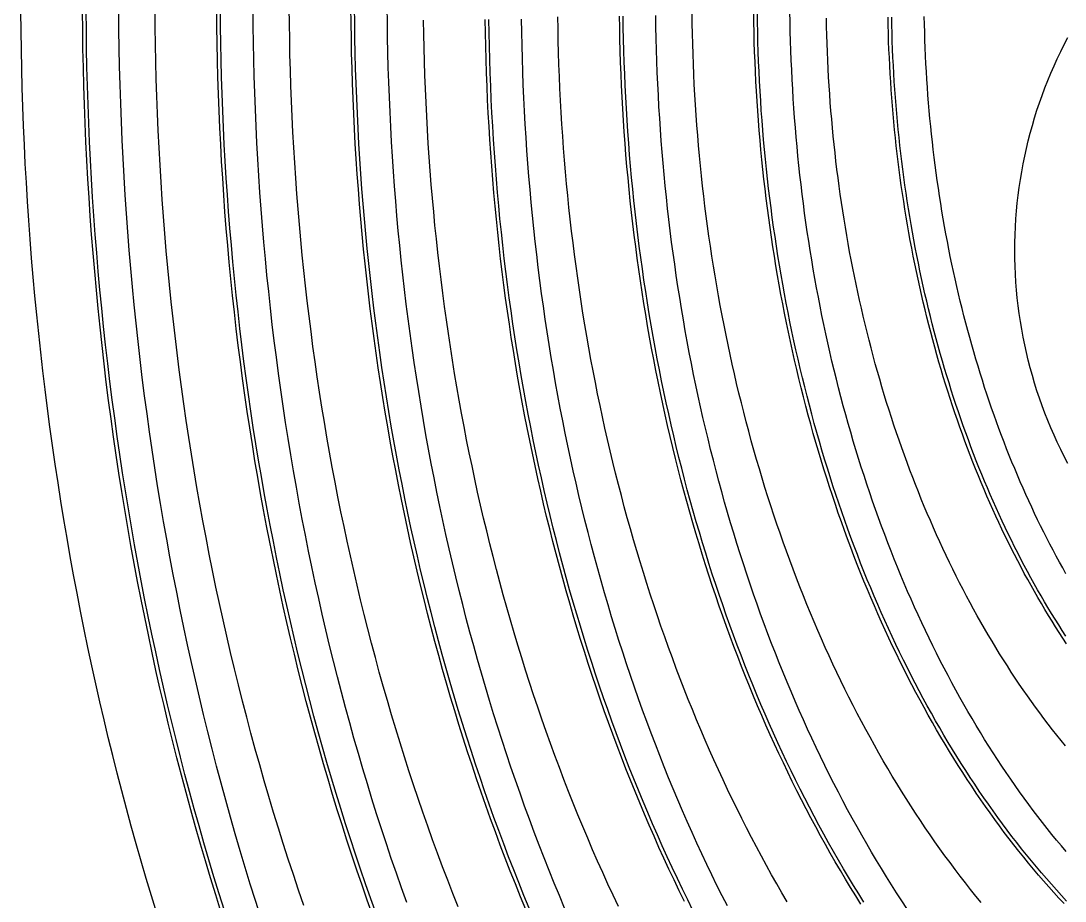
# Model space of a CAD drawing. Header units: metres. Extents: x 10 to 1210, y 10 to 2778.
# Drawn here: x 10 to 297.9, y 1571.7 to 1814.3 of the extents above; entities that cross this region are included whole.
import ezdxf

# ---------------------------------------------------------------- set-up
doc = ezdxf.new("R2010")
doc.units = ezdxf.units.M
for name, color, linetype in [('ACIKLIK', 5, 'Continuous'), ('CAM_SABLON', 4, 'Continuous'), ('DIS_KENAR_V91_Z3', 1, 'Continuous'), ('LAMBA_T4_Z4', 3, 'Continuous')]:
    doc.layers.add(name, color=color, linetype=linetype)

msp = doc.modelspace()

# ---------------------------------------------------------------- linework, layer by layer
at = {"layer": 'ACIKLIK'}
for points in [[(76.16, 1567.33), (74.7, 1571.88), (73.26, 1576.44), (71.85, 1581.03), (70.47, 1585.64), (69.11, 1590.27), (67.78, 1594.91), (66.47, 1599.58), (65.2, 1604.26), (63.95, 1608.96), (62.73, 1613.67), (61.53, 1618.41), (60.36, 1623.15), (59.22, 1627.92), (58.11, 1632.7), (57.02, 1637.5), (55.97, 1642.31), (54.94, 1647.13), (53.93, 1651.97), (52.96, 1656.82), (52.02, 1661.69), (51.1, 1666.57), (50.21, 1671.46), (49.35, 1676.36), (48.52, 1681.27), (47.71, 1686.2), (46.94, 1691.14), (46.19, 1696.08), (45.47, 1701.04), (44.79, 1706.01), (44.13, 1710.98), (43.49, 1715.97), (42.89, 1720.96), (42.32, 1725.97), (41.78, 1730.97), (41.26, 1735.99), (40.78, 1741.01), (40.32, 1746.04), (39.89, 1751.08), (39.49, 1756.12), (39.13, 1761.17), (38.79, 1766.22), (38.48, 1771.28), (38.2, 1776.34), (37.95, 1781.4), (37.72, 1786.47), (37.53, 1791.54), (37.37, 1796.61), (37.24, 1801.69), (37.13, 1806.77), (37.06, 1811.84), (37.01, 1816.92)], [(116.38, 1571.38), (114.94, 1575.39), (113.52, 1579.43), (112.13, 1583.49), (110.76, 1587.56), (109.41, 1591.66), (108.09, 1595.77), (106.79, 1599.9), (105.52, 1604.05), (104.27, 1608.21), (103.04, 1612.4), (101.84, 1616.6), (100.66, 1620.82), (99.5, 1625.05), (98.37, 1629.3), (97.27, 1633.56), (96.19, 1637.84), (95.13, 1642.14), (94.1, 1646.45), (93.09, 1650.77), (92.11, 1655.11), (91.15, 1659.46), (90.22, 1663.82), (89.32, 1668.2), (88.44, 1672.58), (87.58, 1676.99), (86.75, 1681.4), (85.95, 1685.82), (85.17, 1690.26), (84.42, 1694.7), (83.69, 1699.16), (82.99, 1703.62), (82.31, 1708.1), (81.67, 1712.58), (81.04, 1717.07), (80.45, 1721.57), (79.87, 1726.08), (79.33, 1730.6), (78.81, 1735.13), (78.32, 1739.66), (77.85, 1744.19), (77.42, 1748.74), (77, 1753.29), (76.62, 1757.84), (76.26, 1762.41), (75.92, 1766.97), (75.62, 1771.54), (75.34, 1776.12), (75.08, 1780.69), (74.86, 1785.27), (74.65, 1789.86), (74.48, 1794.45), (74.33, 1799.03), (74.21, 1803.63), (74.12, 1808.22), (74.05, 1812.81), (74.01, 1817.41)], [(159.91, 1569.82), (158.46, 1573.25), (157.03, 1576.71), (155.63, 1580.19), (154.24, 1583.68), (152.87, 1587.2), (151.53, 1590.73), (150.2, 1594.29), (148.89, 1597.86), (147.61, 1601.45), (146.34, 1605.06), (145.1, 1608.68), (143.87, 1612.33), (142.67, 1615.99), (141.49, 1619.66), (140.33, 1623.36), (139.19, 1627.06), (138.07, 1630.79), (136.97, 1634.53), (135.9, 1638.28), (134.84, 1642.05), (133.81, 1645.84), (132.8, 1649.64), (131.81, 1653.45), (130.84, 1657.28), (129.9, 1661.12), (128.98, 1664.97), (128.08, 1668.84), (127.2, 1672.72), (126.34, 1676.61), (125.51, 1680.51), (124.7, 1684.42), (123.91, 1688.35), (123.15, 1692.28), (122.41, 1696.23), (121.69, 1700.19), (120.99, 1704.15), (120.32, 1708.13), (119.67, 1712.11), (119.04, 1716.11), (118.44, 1720.11), (117.86, 1724.12), (117.3, 1728.14), (116.77, 1732.16), (116.26, 1736.2), (115.77, 1740.24), (115.3, 1744.29), (114.86, 1748.34), (114.45, 1752.4), (114.06, 1756.46), (113.69, 1760.53), (113.34, 1764.61), (113.02, 1768.69), (112.72, 1772.77), (112.45, 1776.86), (112.2, 1780.95), (111.97, 1785.05), (111.77, 1789.15), (111.59, 1793.25), (111.43, 1797.35), (111.3, 1801.46), (111.19, 1805.56), (111.11, 1809.67), (111.05, 1813.78), (111.01, 1817.89)], [(298.17, 1585.39), (296.85, 1586.95), (295.54, 1588.53), (294.24, 1590.13), (292.94, 1591.75), (291.65, 1593.38), (290.37, 1595.04), (289.1, 1596.71), (287.84, 1598.4), (286.58, 1600.11), (285.34, 1601.84), (284.1, 1603.59), (282.87, 1605.35), (281.65, 1607.14), (280.44, 1608.94), (279.24, 1610.75), (278.04, 1612.59), (276.86, 1614.44), (275.69, 1616.31), (274.53, 1618.2), (273.37, 1620.1), (272.23, 1622.02), (271.1, 1623.96), (269.98, 1625.91), (268.86, 1627.88), (267.76, 1629.87), (266.67, 1631.87), (265.59, 1633.89), (264.52, 1635.92), (263.47, 1637.97), (262.42, 1640.04), (261.39, 1642.12), (260.36, 1644.21), (259.35, 1646.32), (258.35, 1648.44), (257.36, 1650.58), (256.38, 1652.73), (255.42, 1654.9), (254.46, 1657.08), (253.52, 1659.28), (252.59, 1661.48), (251.68, 1663.71), (250.77, 1665.94), (249.88, 1668.19), (249, 1670.45), (248.14, 1672.72), (247.28, 1675.01), (246.44, 1677.31), (245.62, 1679.62), (244.8, 1681.94), (244, 1684.27), (243.21, 1686.62), (242.44, 1688.97), (241.68, 1691.34), (240.93, 1693.72), (240.19, 1696.11), (239.47, 1698.51), (238.77, 1700.92), (238.07, 1703.34), (237.39, 1705.77), (236.73, 1708.21), (236.08, 1710.66), (235.44, 1713.12), (234.81, 1715.59), (234.21, 1718.07), (233.61, 1720.55), (233.03, 1723.05), (232.46, 1725.55), (231.91, 1728.06), (231.37, 1730.58), (230.85, 1733.1), (230.34, 1735.64), (229.85, 1738.18), (229.37, 1740.72), (228.91, 1743.28), (228.46, 1745.84), (228.02, 1748.41), (227.6, 1750.98), (227.2, 1753.56), (226.81, 1756.15), (226.43, 1758.74), (226.07, 1761.33), (225.73, 1763.93), (225.4, 1766.54), (225.08, 1769.15), (224.78, 1771.77), (224.5, 1774.39), (224.23, 1777.01), (223.98, 1779.64), (223.74, 1782.27), (223.51, 1784.9), (223.31, 1787.54), (223.11, 1790.18), (222.94, 1792.82), (222.77, 1795.46), (222.63, 1798.11), (222.5, 1800.76), (222.38, 1803.41), (222.28, 1806.06), (222.19, 1808.72), (222.12, 1811.37), (222.07, 1814.03), (222.03, 1816.69)], [(204.76, 1570.4), (203.32, 1573.23), (201.9, 1576.09), (200.49, 1578.97), (199.1, 1581.86), (197.73, 1584.78), (196.37, 1587.71), (195.03, 1590.66), (193.71, 1593.64), (192.4, 1596.63), (191.11, 1599.64), (189.84, 1602.66), (188.58, 1605.71), (187.34, 1608.77), (186.12, 1611.85), (184.92, 1614.95), (183.73, 1618.06), (182.56, 1621.19), (181.41, 1624.34), (180.28, 1627.51), (179.16, 1630.68), (178.07, 1633.88), (176.99, 1637.09), (175.93, 1640.32), (174.88, 1643.56), (173.86, 1646.81), (172.86, 1650.08), (171.87, 1653.36), (170.9, 1656.66), (169.95, 1659.97), (169.03, 1663.29), (168.12, 1666.63), (167.22, 1669.98), (166.35, 1673.34), (165.5, 1676.72), (164.67, 1680.1), (163.85, 1683.5), (163.06, 1686.91), (162.29, 1690.33), (161.53, 1693.76), (160.8, 1697.2), (160.08, 1700.65), (159.39, 1704.11), (158.72, 1707.58), (158.06, 1711.06), (157.43, 1714.55), (156.81, 1718.05), (156.22, 1721.55), (155.65, 1725.07), (155.09, 1728.59), (154.56, 1732.12), (154.05, 1735.66), (153.56, 1739.2), (153.09, 1742.75), (152.64, 1746.31), (152.21, 1749.88), (151.8, 1753.45), (151.41, 1757.02), (151.04, 1760.6), (150.7, 1764.19), (150.37, 1767.78), (150.06, 1771.37), (149.78, 1774.97), (149.52, 1778.57), (149.28, 1782.18), (149.05, 1785.79), (148.85, 1789.4), (148.68, 1793.02), (148.52, 1796.64), (148.38, 1800.26), (148.26, 1803.88), (148.17, 1807.5), (148.1, 1811.12), (148.04, 1814.75)], [(254.28, 1569.69), (252.85, 1571.85), (251.43, 1574.04), (250.02, 1576.24), (248.63, 1578.46), (247.25, 1580.7), (245.88, 1582.97), (244.52, 1585.25), (243.17, 1587.55), (241.84, 1589.87), (240.52, 1592.21), (239.21, 1594.57), (237.92, 1596.94), (236.64, 1599.34), (235.37, 1601.75), (234.11, 1604.19), (232.87, 1606.64), (231.64, 1609.1), (230.43, 1611.59), (229.23, 1614.09), (228.04, 1616.61), (226.87, 1619.15), (225.71, 1621.7), (224.56, 1624.27), (223.43, 1626.85), (222.32, 1629.46), (221.22, 1632.07), (220.13, 1634.71), (219.06, 1637.36), (218, 1640.02), (216.96, 1642.7), (215.93, 1645.39), (214.92, 1648.1), (213.93, 1650.82), (212.95, 1653.56), (211.98, 1656.31), (211.03, 1659.08), (210.1, 1661.85), (209.18, 1664.65), (208.28, 1667.45), (207.39, 1670.27), (206.52, 1673.1), (205.67, 1675.94), (204.83, 1678.79), (204.01, 1681.66), (203.21, 1684.53), (202.42, 1687.42), (201.65, 1690.32), (200.9, 1693.23), (200.16, 1696.15), (199.44, 1699.08), (198.73, 1702.03), (198.05, 1704.98), (197.38, 1707.94), (196.72, 1710.91), (196.09, 1713.89), (195.47, 1716.88), (194.87, 1719.87), (194.28, 1722.88), (193.72, 1725.89), (193.17, 1728.91), (192.64, 1731.94), (192.12, 1734.98), (191.62, 1738.03), (191.15, 1741.08), (190.68, 1744.13), (190.24, 1747.2), (189.81, 1750.27), (189.41, 1753.34), (189.02, 1756.43), (188.64, 1759.51), (188.29, 1762.61), (187.95, 1765.7), (187.64, 1768.81), (187.34, 1771.91), (187.05, 1775.02), (186.79, 1778.14), (186.54, 1781.25), (186.32, 1784.38), (186.11, 1787.5), (185.91, 1790.63), (185.74, 1793.76), (185.59, 1796.89), (185.45, 1800.02), (185.33, 1803.16), (185.23, 1806.3), (185.15, 1809.44), (185.08, 1812.58), (185.04, 1815.72)], [(298.11, 1661.96), (297.21, 1663.56), (296.31, 1665.17), (295.43, 1666.8), (294.55, 1668.44), (293.68, 1670.09), (292.82, 1671.76), (291.97, 1673.44), (291.13, 1675.13), (290.3, 1676.83), (289.47, 1678.55), (288.66, 1680.28), (287.85, 1682.02), (287.06, 1683.77), (286.27, 1685.53), (285.5, 1687.31), (284.73, 1689.1), (283.97, 1690.9), (283.23, 1692.71), (282.49, 1694.53), (281.76, 1696.36), (281.05, 1698.2), (280.34, 1700.05), (279.64, 1701.92), (278.96, 1703.79), (278.28, 1705.67), (277.62, 1707.57), (276.97, 1709.47), (276.32, 1711.38), (275.69, 1713.3), (275.07, 1715.24), (274.46, 1717.18), (273.86, 1719.13), (273.27, 1721.08), (272.7, 1723.05), (272.13, 1725.03), (271.58, 1727.01), (271.03, 1729), (270.5, 1731), (269.98, 1733.01), (269.47, 1735.03), (268.97, 1737.05), (268.49, 1739.08), (268.01, 1741.11), (267.55, 1743.16), (267.1, 1745.21), (266.66, 1747.27), (266.23, 1749.33), (265.82, 1751.4), (265.42, 1753.47), (265.03, 1755.56), (264.65, 1757.64), (264.28, 1759.74), (263.92, 1761.83), (263.58, 1763.94), (263.25, 1766.05), (262.93, 1768.16), (262.62, 1770.28), (262.33, 1772.4), (262.05, 1774.52), (261.78, 1776.65), (261.52, 1778.79), (261.28, 1780.93), (261.04, 1783.07), (260.82, 1785.21), (260.62, 1787.36), (260.42, 1789.51), (260.24, 1791.66), (260.07, 1793.82), (259.91, 1795.98), (259.77, 1798.14), (259.63, 1800.3), (259.51, 1802.47), (259.41, 1804.63), (259.31, 1806.8), (259.23, 1808.97), (259.16, 1811.14), (259.1, 1813.31), (259.06, 1815.48)]]:
    msp.add_lwpolyline(points, dxfattribs=at)
at = {"layer": 'CAM_SABLON'}
for points in [[(66.12, 1569.15), (64.67, 1573.77), (63.24, 1578.42), (61.84, 1583.08), (60.46, 1587.76), (59.12, 1592.46), (57.8, 1597.18), (56.51, 1601.92), (55.24, 1606.67), (54.01, 1611.44), (52.8, 1616.23), (51.62, 1621.03), (50.46, 1625.85), (49.34, 1630.69), (48.24, 1635.54), (47.17, 1640.4), (46.13, 1645.28), (45.12, 1650.17), (44.13, 1655.08), (43.18, 1660), (42.25, 1664.93), (41.35, 1669.87), (40.48, 1674.83), (39.64, 1679.8), (38.83, 1684.78), (38.04, 1689.77), (37.29, 1694.77), (36.56, 1699.78), (35.87, 1704.8), (35.2, 1709.83), (34.56, 1714.87), (33.95, 1719.91), (33.37, 1724.97), (32.83, 1730.03), (32.31, 1735.1), (31.81, 1740.18), (31.35, 1745.26), (30.92, 1750.35), (30.52, 1755.44), (30.15, 1760.54), (29.8, 1765.65), (29.49, 1770.75), (29.21, 1775.87), (28.95, 1780.98), (28.73, 1786.1), (28.54, 1791.23), (28.37, 1796.35), (28.24, 1801.48), (28.13, 1806.61), (28.06, 1811.74), (28.02, 1816.87)], [(107.91, 1568.31), (106.46, 1572.39), (105.02, 1576.48), (103.61, 1580.59), (102.22, 1584.72), (100.86, 1588.87), (99.52, 1593.04), (98.2, 1597.23), (96.91, 1601.43), (95.64, 1605.65), (94.4, 1609.89), (93.18, 1614.15), (91.98, 1618.42), (90.81, 1622.71), (89.67, 1627.01), (88.55, 1631.33), (87.45, 1635.67), (86.38, 1640.01), (85.34, 1644.38), (84.32, 1648.76), (83.33, 1653.15), (82.36, 1657.55), (81.42, 1661.97), (80.5, 1666.4), (79.61, 1670.84), (78.74, 1675.3), (77.9, 1679.76), (77.09, 1684.24), (76.3, 1688.73), (75.54, 1693.23), (74.8, 1697.73), (74.09, 1702.25), (73.41, 1706.78), (72.75, 1711.32), (72.12, 1715.86), (71.52, 1720.42), (70.94, 1724.98), (70.39, 1729.55), (69.87, 1734.13), (69.37, 1738.71), (68.9, 1743.3), (68.45, 1747.9), (68.04, 1752.5), (67.65, 1757.11), (67.28, 1761.72), (66.94, 1766.34), (66.63, 1770.97), (66.35, 1775.59), (66.09, 1780.22), (65.86, 1784.86), (65.66, 1789.49), (65.49, 1794.13), (65.34, 1798.77), (65.22, 1803.42), (65.12, 1808.06), (65.05, 1812.71), (65.01, 1817.35)], [(150.15, 1569.79), (148.7, 1573.31), (147.27, 1576.84), (145.86, 1580.39), (144.47, 1583.97), (143.11, 1587.56), (141.76, 1591.17), (140.43, 1594.8), (139.13, 1598.44), (137.84, 1602.11), (136.58, 1605.79), (135.33, 1609.49), (134.11, 1613.2), (132.91, 1616.93), (131.73, 1620.68), (130.58, 1624.45), (129.44, 1628.23), (128.33, 1632.02), (127.24, 1635.83), (126.17, 1639.66), (125.12, 1643.5), (124.09, 1647.35), (123.09, 1651.22), (122.11, 1655.1), (121.15, 1659), (120.22, 1662.9), (119.31, 1666.82), (118.42, 1670.76), (117.55, 1674.7), (116.7, 1678.66), (115.88, 1682.63), (115.08, 1686.6), (114.31, 1690.59), (113.56, 1694.59), (112.83, 1698.6), (112.12, 1702.62), (111.44, 1706.65), (110.78, 1710.69), (110.15, 1714.74), (109.53, 1718.79), (108.95, 1722.86), (108.38, 1726.93), (107.84, 1731.01), (107.32, 1735.09), (106.83, 1739.19), (106.36, 1743.29), (105.91, 1747.39), (105.49, 1751.51), (105.09, 1755.62), (104.72, 1759.75), (104.37, 1763.87), (104.04, 1768.01), (103.74, 1772.14), (103.46, 1776.28), (103.21, 1780.43), (102.98, 1784.58), (102.78, 1788.73), (102.59, 1792.88), (102.44, 1797.04), (102.3, 1801.19), (102.19, 1805.35), (102.11, 1809.51), (102.05, 1813.68), (102.01, 1817.84)], [(298.3, 1571.74), (296.89, 1573.26), (295.49, 1574.81), (294.09, 1576.37), (292.7, 1577.95), (291.33, 1579.55), (289.96, 1581.17), (288.59, 1582.81), (287.24, 1584.47), (285.89, 1586.15), (284.56, 1587.85), (283.23, 1589.56), (281.91, 1591.3), (280.6, 1593.05), (279.3, 1594.82), (278.01, 1596.61), (276.73, 1598.42), (275.46, 1600.24), (274.2, 1602.08), (272.95, 1603.94), (271.71, 1605.82), (270.48, 1607.72), (269.26, 1609.63), (268.05, 1611.56), (266.85, 1613.51), (265.66, 1615.47), (264.48, 1617.45), (263.31, 1619.45), (262.16, 1621.46), (261.01, 1623.49), (259.88, 1625.53), (258.75, 1627.6), (257.64, 1629.67), (256.54, 1631.77), (255.45, 1633.87), (254.38, 1636), (253.31, 1638.13), (252.26, 1640.29), (251.22, 1642.45), (250.19, 1644.64), (249.18, 1646.83), (248.17, 1649.04), (247.18, 1651.27), (246.21, 1653.51), (245.24, 1655.76), (244.29, 1658.02), (243.35, 1660.3), (242.42, 1662.59), (241.51, 1664.9), (240.6, 1667.22), (239.72, 1669.55), (238.84, 1671.89), (237.98, 1674.24), (237.13, 1676.61), (236.3, 1678.99), (235.48, 1681.38), (234.67, 1683.78), (233.88, 1686.19), (233.1, 1688.62), (232.33, 1691.05), (231.58, 1693.49), (230.84, 1695.95), (230.12, 1698.42), (229.41, 1700.89), (228.72, 1703.38), (228.04, 1705.87), (227.37, 1708.38), (226.72, 1710.89), (226.08, 1713.41), (225.46, 1715.94), (224.85, 1718.48), (224.26, 1721.03), (223.68, 1723.59), (223.12, 1726.15), (222.57, 1728.73), (222.03, 1731.31), (221.51, 1733.89), (221.01, 1736.49), (220.52, 1739.09), (220.05, 1741.7), (219.59, 1744.31), (219.14, 1746.93), (218.72, 1749.56), (218.3, 1752.19), (217.9, 1754.83), (217.52, 1757.47), (217.15, 1760.12), (216.8, 1762.78), (216.47, 1765.44), (216.14, 1768.1), (215.84, 1770.77), (215.55, 1773.44), (215.27, 1776.12), (215.01, 1778.8), (214.77, 1781.48), (214.54, 1784.17), (214.33, 1786.86), (214.13, 1789.55), (213.95, 1792.24), (213.79, 1794.94), (213.64, 1797.64), (213.51, 1800.34), (213.39, 1803.05), (213.28, 1805.75), (213.2, 1808.46), (213.13, 1811.16), (213.07, 1813.87), (213.03, 1816.58)], [(195.28, 1569.19), (193.83, 1572.11), (192.39, 1575.04), (190.98, 1578), (189.58, 1580.97), (188.19, 1583.96), (186.83, 1586.97), (185.48, 1590), (184.14, 1593.05), (182.83, 1596.12), (181.53, 1599.2), (180.25, 1602.3), (178.99, 1605.42), (177.74, 1608.56), (176.52, 1611.72), (175.31, 1614.89), (174.12, 1618.07), (172.95, 1621.28), (171.79, 1624.5), (170.66, 1627.73), (169.54, 1630.98), (168.45, 1634.25), (167.37, 1637.53), (166.31, 1640.83), (165.27, 1644.14), (164.24, 1647.46), (163.24, 1650.8), (162.26, 1654.15), (161.29, 1657.52), (160.35, 1660.9), (159.43, 1664.29), (158.52, 1667.69), (157.63, 1671.11), (156.77, 1674.54), (155.92, 1677.98), (155.1, 1681.43), (154.29, 1684.89), (153.5, 1688.37), (152.74, 1691.85), (151.99, 1695.35), (151.27, 1698.85), (150.56, 1702.37), (149.88, 1705.89), (149.21, 1709.42), (148.57, 1712.97), (147.94, 1716.52), (147.34, 1720.08), (146.76, 1723.65), (146.2, 1727.22), (145.66, 1730.81), (145.14, 1734.4), (144.64, 1737.99), (144.16, 1741.6), (143.7, 1745.21), (143.27, 1748.83), (142.85, 1752.45), (142.46, 1756.08), (142.09, 1759.71), (141.73, 1763.35), (141.4, 1766.99), (141.09, 1770.64), (140.81, 1774.29), (140.54, 1777.95), (140.29, 1781.6), (140.07, 1785.27), (139.87, 1788.93), (139.69, 1792.6), (139.52, 1796.27), (139.39, 1799.94), (139.27, 1803.61), (139.17, 1807.29), (139.1, 1810.97), (139.04, 1814.64)], [(242.42, 1571.43), (240.99, 1573.71), (239.57, 1576.01), (238.16, 1578.33), (236.77, 1580.68), (235.39, 1583.04), (234.02, 1585.42), (232.67, 1587.81), (231.33, 1590.23), (230, 1592.67), (228.69, 1595.12), (227.39, 1597.6), (226.1, 1600.09), (224.83, 1602.6), (223.57, 1605.12), (222.33, 1607.66), (221.1, 1610.23), (219.88, 1612.8), (218.68, 1615.4), (217.5, 1618.01), (216.33, 1620.64), (215.17, 1623.28), (214.03, 1625.94), (212.91, 1628.61), (211.8, 1631.3), (210.7, 1634.01), (209.62, 1636.73), (208.56, 1639.47), (207.51, 1642.22), (206.48, 1644.98), (205.46, 1647.76), (204.46, 1650.55), (203.48, 1653.36), (202.51, 1656.18), (201.56, 1659.02), (200.62, 1661.86), (199.7, 1664.72), (198.8, 1667.59), (197.91, 1670.48), (197.04, 1673.38), (196.19, 1676.28), (195.35, 1679.21), (194.53, 1682.14), (193.73, 1685.08), (192.95, 1688.03), (192.18, 1691), (191.42, 1693.98), (190.69, 1696.96), (189.97, 1699.96), (189.27, 1702.96), (188.59, 1705.98), (187.93, 1709), (187.28, 1712.04), (186.65, 1715.08), (186.04, 1718.13), (185.44, 1721.19), (184.87, 1724.26), (184.31, 1727.33), (183.77, 1730.41), (183.24, 1733.51), (182.74, 1736.6), (182.25, 1739.71), (181.78, 1742.82), (181.33, 1745.94), (180.9, 1749.06), (180.48, 1752.19), (180.08, 1755.32), (179.71, 1758.46), (179.35, 1761.61), (179, 1764.76), (178.68, 1767.91), (178.37, 1771.07), (178.09, 1774.24), (177.82, 1777.4), (177.57, 1780.57), (177.34, 1783.75), (177.12, 1786.92), (176.93, 1790.1), (176.75, 1793.29), (176.6, 1796.47), (176.46, 1799.66), (176.34, 1802.85), (176.23, 1806.04), (176.15, 1809.23), (176.08, 1812.42), (176.04, 1815.61)], [(298.1, 1644.72), (297.09, 1646.27), (296.1, 1647.83), (295.11, 1649.41), (294.13, 1651), (293.15, 1652.61), (292.19, 1654.23), (291.24, 1655.86), (290.29, 1657.51), (289.35, 1659.16), (288.43, 1660.84), (287.51, 1662.52), (286.6, 1664.22), (285.7, 1665.93), (284.81, 1667.66), (283.93, 1669.4), (283.06, 1671.15), (282.2, 1672.91), (281.34, 1674.68), (280.5, 1676.47), (279.67, 1678.27), (278.85, 1680.08), (278.04, 1681.9), (277.24, 1683.73), (276.44, 1685.58), (275.66, 1687.43), (274.89, 1689.3), (274.13, 1691.18), (273.39, 1693.07), (272.65, 1694.97), (271.92, 1696.88), (271.2, 1698.8), (270.5, 1700.73), (269.8, 1702.67), (269.12, 1704.62), (268.45, 1706.57), (267.78, 1708.54), (267.13, 1710.52), (266.49, 1712.51), (265.87, 1714.51), (265.25, 1716.51), (264.65, 1718.52), (264.05, 1720.55), (263.47, 1722.58), (262.9, 1724.62), (262.34, 1726.66), (261.8, 1728.72), (261.26, 1730.78), (260.74, 1732.85), (260.23, 1734.93), (259.73, 1737.01), (259.24, 1739.1), (258.77, 1741.2), (258.31, 1743.3), (257.85, 1745.41), (257.42, 1747.53), (256.99, 1749.66), (256.58, 1751.79), (256.17, 1753.92), (255.79, 1756.06), (255.41, 1758.21), (255.04, 1760.36), (254.69, 1762.52), (254.35, 1764.68), (254.03, 1766.84), (253.71, 1769.01), (253.41, 1771.19), (253.12, 1773.37), (252.85, 1775.55), (252.58, 1777.74), (252.33, 1779.93), (252.09, 1782.12), (251.87, 1784.32), (251.65, 1786.52), (251.46, 1788.72), (251.27, 1790.93), (251.09, 1793.14), (250.93, 1795.35), (250.78, 1797.56), (250.65, 1799.78), (250.53, 1801.99), (250.42, 1804.21), (250.32, 1806.43), (250.23, 1808.65), (250.16, 1810.88), (250.1, 1813.1), (250.06, 1815.32)]]:
    msp.add_lwpolyline(points, dxfattribs=at)
at = {"layer": 'DIS_KENAR_V91_Z3'}
for points in [[(47.48, 1568.43), (46.02, 1573.18), (44.58, 1577.96), (43.18, 1582.75), (41.8, 1587.56), (40.45, 1592.39), (39.13, 1597.24), (37.83, 1602.1), (36.57, 1606.98), (35.33, 1611.88), (34.12, 1616.79), (32.94, 1621.72), (31.79, 1626.66), (30.67, 1631.62), (29.58, 1636.59), (28.51, 1641.58), (27.48, 1646.58), (26.47, 1651.59), (25.5, 1656.62), (24.55, 1661.66), (23.63, 1666.71), (22.74, 1671.77), (21.88, 1676.85), (21.05, 1681.93), (20.25, 1687.03), (19.48, 1692.14), (18.74, 1697.25), (18.03, 1702.38), (17.35, 1707.51), (16.7, 1712.66), (16.08, 1717.81), (15.49, 1722.97), (14.92, 1728.14), (14.39, 1733.31), (13.89, 1738.5), (13.42, 1743.68), (12.98, 1748.88), (12.57, 1754.08), (12.19, 1759.28), (11.84, 1764.49), (11.52, 1769.71), (11.23, 1774.92), (10.97, 1780.15), (10.75, 1785.37), (10.55, 1790.6), (10.38, 1795.83), (10.24, 1801.06), (10.14, 1806.29), (10.06, 1811.53), (10.02, 1816.76)], [(88.02, 1570.58), (86.56, 1574.8), (85.14, 1579.05), (83.74, 1583.31), (82.36, 1587.59), (81.01, 1591.88), (79.68, 1596.2), (78.38, 1600.53), (77.11, 1604.88), (75.86, 1609.25), (74.63, 1613.63), (73.43, 1618.03), (72.26, 1622.44), (71.11, 1626.87), (69.99, 1631.31), (68.89, 1635.77), (67.82, 1640.24), (66.78, 1644.73), (65.76, 1649.23), (64.77, 1653.74), (63.8, 1658.27), (62.86, 1662.8), (61.95, 1667.35), (61.06, 1671.92), (60.2, 1676.49), (59.37, 1681.07), (58.56, 1685.67), (57.78, 1690.27), (57.03, 1694.89), (56.3, 1699.51), (55.6, 1704.15), (54.93, 1708.79), (54.29, 1713.44), (53.67, 1718.1), (53.08, 1722.77), (52.51, 1727.45), (51.98, 1732.13), (51.47, 1736.82), (50.99, 1741.52), (50.53, 1746.22), (50.11, 1750.93), (49.71, 1755.64), (49.33, 1760.36), (48.99, 1765.08), (48.67, 1769.81), (48.38, 1774.54), (48.12, 1779.28), (47.88, 1784.02), (47.68, 1788.76), (47.5, 1793.5), (47.35, 1798.25), (47.22, 1803), (47.12, 1807.75), (47.06, 1812.5), (47.01, 1817.25)], [(130.56, 1570.15), (129.11, 1573.81), (127.68, 1577.5), (126.26, 1581.21), (124.87, 1584.93), (123.51, 1588.67), (122.16, 1592.43), (120.83, 1596.21), (119.53, 1600), (118.25, 1603.81), (116.99, 1607.64), (115.76, 1611.48), (114.54, 1615.34), (113.35, 1619.22), (112.18, 1623.11), (111.04, 1627.01), (109.92, 1630.93), (108.82, 1634.87), (107.74, 1638.82), (106.68, 1642.78), (105.65, 1646.76), (104.65, 1650.75), (103.66, 1654.75), (102.7, 1658.77), (101.76, 1662.8), (100.85, 1666.84), (99.96, 1670.89), (99.09, 1674.96), (98.25, 1679.03), (97.43, 1683.12), (96.63, 1687.21), (95.86, 1691.32), (95.11, 1695.44), (94.38, 1699.56), (93.68, 1703.7), (93.01, 1707.85), (92.36, 1712), (91.73, 1716.16), (91.12, 1720.33), (90.54, 1724.51), (89.99, 1728.69), (89.46, 1732.89), (88.95, 1737.09), (88.47, 1741.29), (88.01, 1745.5), (87.58, 1749.72), (87.17, 1753.94), (86.79, 1758.17), (86.43, 1762.41), (86.1, 1766.64), (85.79, 1770.89), (85.5, 1775.13), (85.24, 1779.38), (85.01, 1783.63), (84.79, 1787.89), (84.61, 1792.15), (84.45, 1796.41), (84.31, 1800.67), (84.2, 1804.93), (84.11, 1809.2), (84.05, 1813.47), (84.01, 1817.73)], [(174.72, 1570.27), (173.27, 1573.36), (171.83, 1576.46), (170.41, 1579.59), (169.01, 1582.74), (167.62, 1585.9), (166.26, 1589.08), (164.91, 1592.28), (163.59, 1595.5), (162.28, 1598.73), (160.99, 1601.98), (159.72, 1605.25), (158.47, 1608.53), (157.24, 1611.84), (156.02, 1615.15), (154.83, 1618.48), (153.65, 1621.83), (152.5, 1625.2), (151.36, 1628.57), (150.25, 1631.97), (149.15, 1635.37), (148.08, 1638.8), (147.02, 1642.23), (145.99, 1645.68), (144.97, 1649.14), (143.97, 1652.62), (143, 1656.11), (142.04, 1659.61), (141.11, 1663.12), (140.2, 1666.65), (139.3, 1670.19), (138.43, 1673.73), (137.58, 1677.29), (136.75, 1680.87), (135.93, 1684.45), (135.15, 1688.04), (134.38, 1691.64), (133.63, 1695.26), (132.9, 1698.88), (132.2, 1702.51), (131.51, 1706.15), (130.85, 1709.8), (130.21, 1713.46), (129.59, 1717.13), (128.99, 1720.8), (128.41, 1724.48), (127.85, 1728.17), (127.32, 1731.87), (126.8, 1735.57), (126.31, 1739.28), (125.84, 1743), (125.39, 1746.72), (124.96, 1750.45), (124.56, 1754.19), (124.17, 1757.92), (123.81, 1761.67), (123.47, 1765.42), (123.15, 1769.17), (122.86, 1772.93), (122.58, 1776.69), (122.33, 1780.45), (122.1, 1784.22), (121.89, 1787.99), (121.7, 1791.76), (121.54, 1795.54), (121.4, 1799.31), (121.28, 1803.09), (121.18, 1806.87), (121.1, 1810.65), (121.04, 1814.43)], [(221.26, 1571.53), (219.81, 1574.01), (218.38, 1576.51), (216.96, 1579.03), (215.55, 1581.56), (214.16, 1584.12), (212.78, 1586.69), (211.42, 1589.28), (210.08, 1591.89), (208.74, 1594.51), (207.43, 1597.16), (206.13, 1599.82), (204.84, 1602.49), (203.57, 1605.19), (202.32, 1607.9), (201.08, 1610.63), (199.86, 1613.37), (198.66, 1616.13), (197.47, 1618.9), (196.29, 1621.69), (195.14, 1624.5), (193.99, 1627.32), (192.87, 1630.15), (191.76, 1633), (190.67, 1635.86), (189.6, 1638.74), (188.54, 1641.63), (187.5, 1644.54), (186.47, 1647.46), (185.47, 1650.39), (184.48, 1653.34), (183.5, 1656.3), (182.55, 1659.27), (181.61, 1662.25), (180.69, 1665.25), (179.79, 1668.25), (178.9, 1671.27), (178.03, 1674.3), (177.18, 1677.35), (176.35, 1680.4), (175.54, 1683.46), (174.74, 1686.54), (173.96, 1689.62), (173.2, 1692.72), (172.46, 1695.82), (171.73, 1698.94), (171.02, 1702.06), (170.33, 1705.19), (169.66, 1708.33), (169.01, 1711.48), (168.38, 1714.64), (167.76, 1717.81), (167.17, 1720.98), (166.59, 1724.17), (166.03, 1727.36), (165.49, 1730.55), (164.96, 1733.76), (164.46, 1736.97), (163.97, 1740.19), (163.51, 1743.41), (163.06, 1746.64), (162.63, 1749.87), (162.22, 1753.12), (161.83, 1756.36), (161.46, 1759.61), (161.1, 1762.87), (160.77, 1766.13), (160.45, 1769.39), (160.16, 1772.66), (159.88, 1775.93), (159.62, 1779.21), (159.38, 1782.49), (159.16, 1785.77), (158.96, 1789.06), (158.78, 1792.34), (158.61, 1795.63), (158.47, 1798.92), (158.35, 1802.22), (158.24, 1805.51), (158.15, 1808.81), (158.09, 1812.11), (158.04, 1815.4)], [(274.7, 1571.37), (273.24, 1573.15), (271.8, 1574.95), (270.37, 1576.77), (268.95, 1578.61), (267.54, 1580.46), (266.14, 1582.34), (264.75, 1584.23), (263.37, 1586.14), (262, 1588.07), (260.65, 1590.01), (259.31, 1591.98), (257.97, 1593.96), (256.65, 1595.96), (255.34, 1597.97), (254.05, 1600.01), (252.76, 1602.06), (251.49, 1604.12), (250.22, 1606.21), (248.98, 1608.31), (247.74, 1610.42), (246.51, 1612.55), (245.3, 1614.7), (244.1, 1616.87), (242.91, 1619.05), (241.74, 1621.24), (240.58, 1623.45), (239.43, 1625.68), (238.29, 1627.92), (237.17, 1630.17), (236.06, 1632.44), (234.97, 1634.72), (233.88, 1637.02), (232.81, 1639.33), (231.76, 1641.66), (230.72, 1644), (229.69, 1646.35), (228.67, 1648.72), (227.67, 1651.1), (226.68, 1653.49), (225.71, 1655.9), (224.75, 1658.32), (223.81, 1660.75), (222.87, 1663.19), (221.96, 1665.65), (221.06, 1668.12), (220.17, 1670.6), (219.29, 1673.09), (218.43, 1675.59), (217.59, 1678.1), (216.76, 1680.63), (215.94, 1683.16), (215.14, 1685.71), (214.36, 1688.26), (213.59, 1690.83), (212.83, 1693.4), (212.09, 1695.99), (211.37, 1698.59), (210.66, 1701.19), (209.96, 1703.8), (209.28, 1706.43), (208.62, 1709.06), (207.97, 1711.7), (207.33, 1714.35), (206.71, 1717), (206.11, 1719.67), (205.52, 1722.34), (204.95, 1725.02), (204.4, 1727.71), (203.85, 1730.41), (203.33, 1733.11), (202.82, 1735.82), (202.33, 1738.53), (201.85, 1741.25), (201.39, 1743.98), (200.94, 1746.71), (200.51, 1749.45), (200.1, 1752.2), (199.7, 1754.95), (199.32, 1757.7), (198.95, 1760.46), (198.6, 1763.23), (198.27, 1766), (197.95, 1768.77), (197.65, 1771.55), (197.36, 1774.33), (197.09, 1777.12), (196.84, 1779.91), (196.6, 1782.7), (196.38, 1785.49), (196.18, 1788.29), (195.99, 1791.09), (195.82, 1793.89), (195.66, 1796.7), (195.52, 1799.5), (195.4, 1802.31), (195.3, 1805.12), (195.21, 1807.93), (195.13, 1810.74), (195.07, 1813.56), (195.03, 1816.37)], [(297.98, 1614.5), (296.78, 1615.98), (295.58, 1617.47), (294.4, 1618.97), (293.22, 1620.49), (292.05, 1622.03), (290.9, 1623.58), (289.75, 1625.15), (288.61, 1626.73), (287.47, 1628.33), (286.35, 1629.94), (285.24, 1631.56), (284.14, 1633.2), (283.04, 1634.86), (281.96, 1636.53), (280.88, 1638.21), (279.82, 1639.91), (278.77, 1641.62), (277.72, 1643.34), (276.69, 1645.08), (275.66, 1646.83), (274.65, 1648.6), (273.64, 1650.38), (272.65, 1652.17), (271.67, 1653.97), (270.7, 1655.79), (269.73, 1657.62), (268.78, 1659.46), (267.84, 1661.32), (266.91, 1663.18), (266, 1665.06), (265.09, 1666.95), (264.19, 1668.86), (263.31, 1670.77), (262.43, 1672.7), (261.57, 1674.63), (260.72, 1676.58), (259.88, 1678.54), (259.05, 1680.51), (258.23, 1682.49), (257.43, 1684.49), (256.63, 1686.49), (255.85, 1688.5), (255.08, 1690.52), (254.32, 1692.56), (253.57, 1694.6), (252.84, 1696.65), (252.11, 1698.71), (251.4, 1700.79), (250.7, 1702.87), (250.02, 1704.96), (249.34, 1707.05), (248.68, 1709.16), (248.03, 1711.28), (247.39, 1713.4), (246.76, 1715.53), (246.15, 1717.68), (245.55, 1719.82), (244.96, 1721.98), (244.39, 1724.14), (243.82, 1726.32), (243.27, 1728.5), (242.74, 1730.68), (242.21, 1732.87), (241.7, 1735.07), (241.2, 1737.28), (240.71, 1739.49), (240.24, 1741.71), (239.78, 1743.94), (239.33, 1746.17), (238.9, 1748.41), (238.47, 1750.65), (238.07, 1752.9), (237.67, 1755.15), (237.29, 1757.41), (236.92, 1759.67), (236.56, 1761.94), (236.22, 1764.21), (235.89, 1766.49), (235.57, 1768.77), (235.27, 1771.05), (234.98, 1773.34), (234.71, 1775.64), (234.44, 1777.93), (234.19, 1780.23), (233.96, 1782.54), (233.73, 1784.84), (233.52, 1787.15), (233.33, 1789.46), (233.15, 1791.77), (232.98, 1794.09), (232.82, 1796.41), (232.68, 1798.73), (232.55, 1801.05), (232.43, 1803.38), (232.33, 1805.7), (232.25, 1808.03), (232.17, 1810.35), (232.11, 1812.68), (232.06, 1815.01)], [(298.63, 1692.32), (297.62, 1694.25), (296.65, 1696.2), (295.71, 1698.17), (294.81, 1700.16), (293.94, 1702.16), (293.1, 1704.17), (292.3, 1706.2), (291.54, 1708.25), (290.81, 1710.3), (290.12, 1712.37), (289.46, 1714.45), (288.84, 1716.55), (288.26, 1718.65), (287.71, 1720.76), (287.2, 1722.88), (286.73, 1725.01), (286.3, 1727.15), (285.9, 1729.29), (285.54, 1731.45), (285.22, 1733.6), (284.93, 1735.77), (284.68, 1737.93), (284.48, 1740.11), (284.3, 1742.28), (284.17, 1744.46), (284.08, 1746.64), (284.02, 1748.82), (284, 1751), (284.02, 1753.18), (284.08, 1755.36), (284.17, 1757.54), (284.3, 1759.72), (284.48, 1761.89), (284.68, 1764.07), (284.93, 1766.23), (285.22, 1768.4), (285.54, 1770.55), (285.9, 1772.71), (286.3, 1774.85), (286.73, 1776.99), (287.2, 1779.12), (287.71, 1781.24), (288.26, 1783.35), (288.84, 1785.45), (289.46, 1787.55), (290.12, 1789.63), (290.81, 1791.7), (291.54, 1793.75), (292.3, 1795.8), (293.1, 1797.83), (293.94, 1799.84), (294.81, 1801.84), (295.71, 1803.83), (296.65, 1805.8), (297.62, 1807.75), (298.63, 1809.68)]]:
    msp.add_lwpolyline(points, dxfattribs=at)
at = {"layer": 'LAMBA_T4_Z4'}
for points in [[(65.17, 1568.84), (63.71, 1573.48), (62.28, 1578.13), (60.88, 1582.8), (59.5, 1587.48), (58.16, 1592.19), (56.83, 1596.92), (55.54, 1601.66), (54.28, 1606.42), (53.04, 1611.19), (51.83, 1615.99), (50.64, 1620.8), (49.49, 1625.62), (48.36, 1630.46), (47.26, 1635.32), (46.19, 1640.19), (45.15, 1645.07), (44.14, 1649.97), (43.15, 1654.88), (42.19, 1659.81), (41.26, 1664.75), (40.36, 1669.7), (39.49, 1674.66), (38.65, 1679.63), (37.84, 1684.62), (37.05, 1689.62), (36.3, 1694.62), (35.57, 1699.64), (34.88, 1704.66), (34.21, 1709.7), (33.57, 1714.74), (32.96, 1719.8), (32.38, 1724.86), (31.83, 1729.92), (31.31, 1735), (30.82, 1740.08), (30.36, 1745.17), (29.92, 1750.27), (29.52, 1755.37), (29.15, 1760.47), (28.81, 1765.58), (28.49, 1770.7), (28.21, 1775.82), (27.96, 1780.94), (27.73, 1786.06), (27.54, 1791.19), (27.37, 1796.32), (27.24, 1801.46), (27.13, 1806.59), (27.06, 1811.73), (27.02, 1816.86)], [(106.97, 1567.97), (105.51, 1572.05), (104.08, 1576.15), (102.66, 1580.27), (101.27, 1584.41), (99.9, 1588.56), (98.56, 1592.74), (97.24, 1596.93), (95.95, 1601.14), (94.68, 1605.37), (93.44, 1609.61), (92.21, 1613.88), (91.02, 1618.15), (89.85, 1622.45), (88.7, 1626.76), (87.58, 1631.08), (86.48, 1635.42), (85.41, 1639.78), (84.37, 1644.15), (83.35, 1648.53), (82.35, 1652.93), (81.38, 1657.34), (80.44, 1661.76), (79.52, 1666.2), (78.63, 1670.65), (77.76, 1675.11), (76.92, 1679.58), (76.1, 1684.06), (75.32, 1688.56), (74.55, 1693.06), (73.82, 1697.58), (73.11, 1702.1), (72.42, 1706.63), (71.76, 1711.18), (71.13, 1715.73), (70.53, 1720.29), (69.95, 1724.86), (69.4, 1729.43), (68.87, 1734.02), (68.38, 1738.61), (67.9, 1743.2), (67.46, 1747.81), (67.04, 1752.41), (66.65, 1757.03), (66.28, 1761.65), (65.95, 1766.27), (65.64, 1770.9), (65.35, 1775.53), (65.1, 1780.17), (64.87, 1784.81), (64.66, 1789.45), (64.49, 1794.1), (64.34, 1798.74), (64.22, 1803.39), (64.12, 1808.04), (64.05, 1812.69), (64.01, 1817.35)], [(149.23, 1569.41), (147.78, 1572.93), (146.34, 1576.47), (144.93, 1580.03), (143.54, 1583.61), (142.17, 1587.2), (140.82, 1590.82), (139.49, 1594.46), (138.18, 1598.11), (136.9, 1601.78), (135.63, 1605.47), (134.38, 1609.17), (133.16, 1612.89), (131.96, 1616.63), (130.78, 1620.39), (129.62, 1624.16), (128.48, 1627.94), (127.37, 1631.75), (126.27, 1635.56), (125.2, 1639.39), (124.15, 1643.24), (123.13, 1647.1), (122.12, 1650.97), (121.14, 1654.86), (120.18, 1658.76), (119.24, 1662.67), (118.33, 1666.6), (117.44, 1670.54), (116.57, 1674.49), (115.73, 1678.45), (114.9, 1682.43), (114.1, 1686.41), (113.33, 1690.41), (112.57, 1694.41), (111.84, 1698.43), (111.14, 1702.45), (110.45, 1706.49), (109.79, 1710.53), (109.16, 1714.59), (108.55, 1718.65), (107.96, 1722.72), (107.39, 1726.79), (106.85, 1730.88), (106.33, 1734.97), (105.84, 1739.07), (105.37, 1743.18), (104.92, 1747.29), (104.5, 1751.41), (104.1, 1755.53), (103.72, 1759.66), (103.37, 1763.79), (103.05, 1767.93), (102.74, 1772.07), (102.47, 1776.22), (102.21, 1780.37), (101.98, 1784.52), (101.78, 1788.68), (101.59, 1792.84), (101.44, 1797), (101.3, 1801.16), (101.19, 1805.33), (101.11, 1809.5), (101.05, 1813.66), (101.01, 1817.83)], [(297.57, 1571.06), (296.15, 1572.59), (294.74, 1574.14), (293.34, 1575.71), (291.95, 1577.29), (290.57, 1578.9), (289.19, 1580.53), (287.82, 1582.18), (286.46, 1583.84), (285.11, 1585.53), (283.77, 1587.23), (282.44, 1588.95), (281.11, 1590.69), (279.8, 1592.45), (278.5, 1594.23), (277.2, 1596.03), (275.91, 1597.84), (274.64, 1599.67), (273.37, 1601.52), (272.12, 1603.39), (270.87, 1605.27), (269.64, 1607.18), (268.41, 1609.1), (267.2, 1611.03), (265.99, 1612.99), (264.8, 1614.96), (263.62, 1616.94), (262.45, 1618.95), (261.29, 1620.97), (260.14, 1623), (259, 1625.05), (257.87, 1627.12), (256.76, 1629.2), (255.66, 1631.3), (254.56, 1633.42), (253.48, 1635.55), (252.42, 1637.69), (251.36, 1639.85), (250.32, 1642.02), (249.29, 1644.21), (248.27, 1646.42), (247.26, 1648.63), (246.27, 1650.86), (245.29, 1653.11), (244.32, 1655.37), (243.36, 1657.64), (242.42, 1659.92), (241.49, 1662.22), (240.57, 1664.53), (239.67, 1666.86), (238.78, 1669.19), (237.9, 1671.54), (237.04, 1673.9), (236.19, 1676.28), (235.35, 1678.66), (234.53, 1681.06), (233.72, 1683.46), (232.93, 1685.88), (232.15, 1688.31), (231.38, 1690.75), (230.63, 1693.2), (229.89, 1695.67), (229.16, 1698.14), (228.45, 1700.62), (227.75, 1703.11), (227.07, 1705.61), (226.4, 1708.12), (225.75, 1710.64), (225.11, 1713.17), (224.49, 1715.71), (223.88, 1718.25), (223.28, 1720.81), (222.7, 1723.37), (222.14, 1725.94), (221.59, 1728.52), (221.05, 1731.11), (220.53, 1733.7), (220.03, 1736.3), (219.54, 1738.91), (219.06, 1741.52), (218.6, 1744.14), (218.16, 1746.77), (217.73, 1749.4), (217.31, 1752.04), (216.91, 1754.68), (216.53, 1757.33), (216.16, 1759.99), (215.81, 1762.65), (215.47, 1765.31), (215.15, 1767.98), (214.84, 1770.66), (214.55, 1773.34), (214.28, 1776.02), (214.02, 1778.7), (213.78, 1781.39), (213.55, 1784.08), (213.33, 1786.78), (213.14, 1789.48), (212.96, 1792.18), (212.79, 1794.88), (212.64, 1797.59), (212.51, 1800.3), (212.39, 1803), (212.29, 1805.72), (212.2, 1808.43), (212.13, 1811.14), (212.07, 1813.85), (212.03, 1816.57)], [(192.93, 1571.67), (191.49, 1574.61), (190.07, 1577.57), (188.67, 1580.55), (187.28, 1583.54), (185.91, 1586.56), (184.56, 1589.6), (183.23, 1592.65), (181.91, 1595.73), (180.61, 1598.82), (179.32, 1601.93), (178.06, 1605.05), (176.81, 1608.2), (175.58, 1611.36), (174.37, 1614.53), (173.18, 1617.73), (172.01, 1620.94), (170.85, 1624.16), (169.71, 1627.41), (168.6, 1630.66), (167.5, 1633.94), (166.42, 1637.22), (165.35, 1640.53), (164.31, 1643.84), (163.29, 1647.17), (162.28, 1650.52), (161.3, 1653.88), (160.33, 1657.25), (159.39, 1660.63), (158.46, 1664.03), (157.55, 1667.44), (156.67, 1670.86), (155.8, 1674.3), (154.95, 1677.74), (154.12, 1681.2), (153.31, 1684.67), (152.53, 1688.15), (151.76, 1691.64), (151.01, 1695.14), (150.29, 1698.65), (149.58, 1702.17), (148.89, 1705.7), (148.23, 1709.24), (147.58, 1712.79), (146.96, 1716.35), (146.36, 1719.91), (145.77, 1723.49), (145.21, 1727.07), (144.67, 1730.66), (144.15, 1734.26), (143.65, 1737.86), (143.17, 1741.47), (142.71, 1745.09), (142.27, 1748.71), (141.86, 1752.34), (141.46, 1755.97), (141.09, 1759.61), (140.74, 1763.25), (140.41, 1766.9), (140.1, 1770.56), (139.81, 1774.21), (139.54, 1777.88), (139.3, 1781.54), (139.07, 1785.21), (138.87, 1788.88), (138.69, 1792.55), (138.53, 1796.23), (138.39, 1799.91), (138.27, 1803.59), (138.17, 1807.27), (138.1, 1810.95), (138.04, 1814.63)], [(241.57, 1570.89), (240.14, 1573.18), (238.71, 1575.49), (237.3, 1577.82), (235.91, 1580.17), (234.52, 1582.53), (233.15, 1584.92), (231.79, 1587.33), (230.45, 1589.75), (229.12, 1592.19), (227.8, 1594.65), (226.5, 1597.13), (225.21, 1599.63), (223.94, 1602.15), (222.67, 1604.68), (221.43, 1607.23), (220.2, 1609.8), (218.98, 1612.38), (217.78, 1614.98), (216.59, 1617.6), (215.41, 1620.23), (214.26, 1622.88), (213.11, 1625.55), (211.99, 1628.23), (210.87, 1630.93), (209.78, 1633.64), (208.69, 1636.37), (207.63, 1639.11), (206.58, 1641.86), (205.54, 1644.64), (204.52, 1647.42), (203.52, 1650.22), (202.53, 1653.03), (201.56, 1655.86), (200.61, 1658.7), (199.67, 1661.55), (198.75, 1664.42), (197.84, 1667.3), (196.96, 1670.19), (196.08, 1673.09), (195.23, 1676.01), (194.39, 1678.93), (193.57, 1681.87), (192.77, 1684.82), (191.98, 1687.78), (191.21, 1690.75), (190.45, 1693.73), (189.72, 1696.73), (189, 1699.73), (188.3, 1702.74), (187.62, 1705.76), (186.95, 1708.79), (186.3, 1711.83), (185.67, 1714.88), (185.06, 1717.94), (184.46, 1721), (183.88, 1724.07), (183.32, 1727.16), (182.78, 1730.25), (182.26, 1733.34), (181.75, 1736.44), (181.26, 1739.55), (180.79, 1742.67), (180.34, 1745.79), (179.91, 1748.92), (179.49, 1752.06), (179.09, 1755.2), (178.71, 1758.35), (178.35, 1761.5), (178.01, 1764.65), (177.69, 1767.81), (177.38, 1770.98), (177.09, 1774.15), (176.82, 1777.32), (176.57, 1780.5), (176.34, 1783.68), (176.13, 1786.86), (175.93, 1790.05), (175.75, 1793.23), (175.6, 1796.42), (175.46, 1799.62), (175.34, 1802.81), (175.23, 1806.01), (175.15, 1809.2), (175.08, 1812.4), (175.04, 1815.6)], [(298.28, 1642.63), (297.26, 1644.17), (296.25, 1645.73), (295.25, 1647.3), (294.26, 1648.88), (293.27, 1650.48), (292.3, 1652.09), (291.33, 1653.72), (290.37, 1655.36), (289.42, 1657.01), (288.48, 1658.68), (287.55, 1660.36), (286.63, 1662.05), (285.72, 1663.75), (284.81, 1665.47), (283.92, 1667.2), (283.03, 1668.95), (282.16, 1670.7), (281.3, 1672.47), (280.44, 1674.25), (279.6, 1676.05), (278.76, 1677.85), (277.94, 1679.67), (277.12, 1681.5), (276.32, 1683.34), (275.52, 1685.19), (274.74, 1687.05), (273.97, 1688.92), (273.21, 1690.81), (272.45, 1692.7), (271.71, 1694.61), (270.98, 1696.52), (270.26, 1698.45), (269.56, 1700.39), (268.86, 1702.33), (268.17, 1704.29), (267.5, 1706.25), (266.83, 1708.23), (266.18, 1710.21), (265.54, 1712.21), (264.91, 1714.21), (264.29, 1716.22), (263.69, 1718.24), (263.09, 1720.27), (262.51, 1722.3), (261.94, 1724.35), (261.38, 1726.4), (260.83, 1728.46), (260.29, 1730.53), (259.77, 1732.61), (259.26, 1734.69), (258.76, 1736.78), (258.27, 1738.88), (257.79, 1740.98), (257.33, 1743.09), (256.88, 1745.21), (256.44, 1747.33), (256.01, 1749.46), (255.59, 1751.6), (255.19, 1753.74), (254.8, 1755.89), (254.42, 1758.04), (254.06, 1760.19), (253.71, 1762.36), (253.37, 1764.52), (253.04, 1766.7), (252.72, 1768.87), (252.42, 1771.05), (252.13, 1773.24), (251.85, 1775.43), (251.59, 1777.62), (251.34, 1779.82), (251.1, 1782.02), (250.87, 1784.22), (250.66, 1786.43), (250.46, 1788.64), (250.27, 1790.85), (250.1, 1793.06), (249.93, 1795.28), (249.79, 1797.5), (249.65, 1799.72), (249.53, 1801.94), (249.42, 1804.17), (249.32, 1806.39), (249.23, 1808.62), (249.16, 1810.85), (249.11, 1813.08), (249.06, 1815.31)]]:
    msp.add_lwpolyline(points, dxfattribs=at)

doc.saveas('drawing.dxf')
